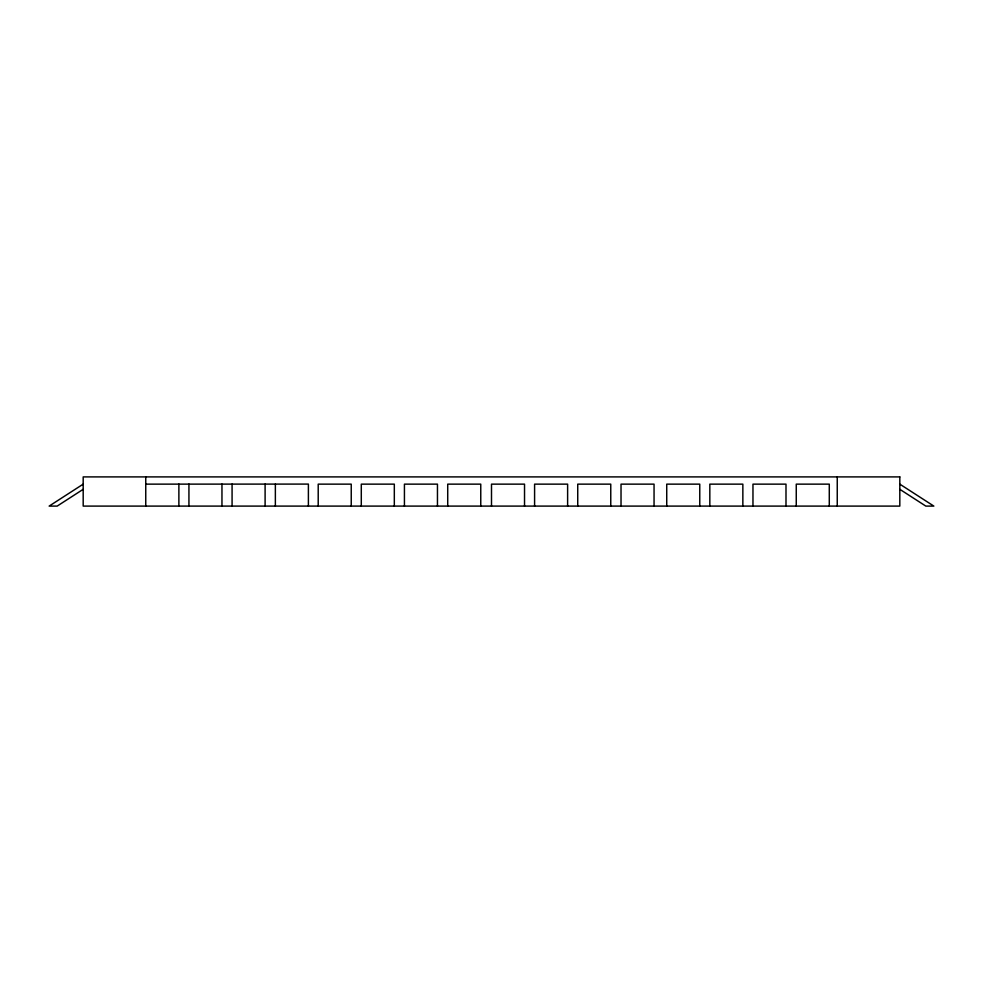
<?xml version="1.0" encoding="UTF-8"?>
<svg xmlns="http://www.w3.org/2000/svg" width="983" height="983" viewBox="0 0 983 983"><rect width="100%" height="100%" fill="white"/><g stroke="black" fill="none" stroke-linecap="round" stroke-linejoin="round"><path stroke-width="1.47" d="M83.186 484.14L49.15 506.098L57.174 506.098L83.186 489.313M145.754 484.14L308.392 484.091L308.392 506.036M899.814 484.14L933.85 506.098L925.826 506.098L899.814 489.313M837.246 476.902L837.246 506.098M829.283 506.098L829.283 484.14L796.255 484.14L796.255 506.098M785.995 506.098L785.995 484.14L752.966 484.14L752.966 506.098M742.853 506.098L742.853 484.14L709.824 484.14L709.824 506.098M699.761 506.098L699.761 484.14L666.732 484.14L666.732 506.098M654.051 506.098L654.051 484.14L621.023 484.14L621.023 506.098M610.762 506.098L610.762 484.14L577.734 484.14L577.734 506.098M567.621 506.098L567.621 484.14L534.592 484.14L534.592 506.098M524.529 506.098L524.529 484.14L491.5 484.14L491.5 506.098M480.761 506.098L480.761 484.14L447.72 484.14L447.72 506.098M437.46 506.098L437.46 484.14L404.431 484.14L404.431 506.098M394.318 506.098L394.318 484.14L361.289 484.14L361.289 506.098M351.238 506.098L351.238 484.14L318.209 484.14L318.209 506.098M275.363 484.091L275.363 506.036M265.103 484.091L265.103 506.036M232.074 484.091L232.074 506.036M221.961 484.091L221.961 506.036M188.933 484.091L188.933 506.036M178.881 484.091L178.881 506.036M145.754 476.902L145.754 506.098M899.814 476.902L83.186 476.902L83.186 506.098L899.814 506.098L899.814 476.902"/></g></svg>
